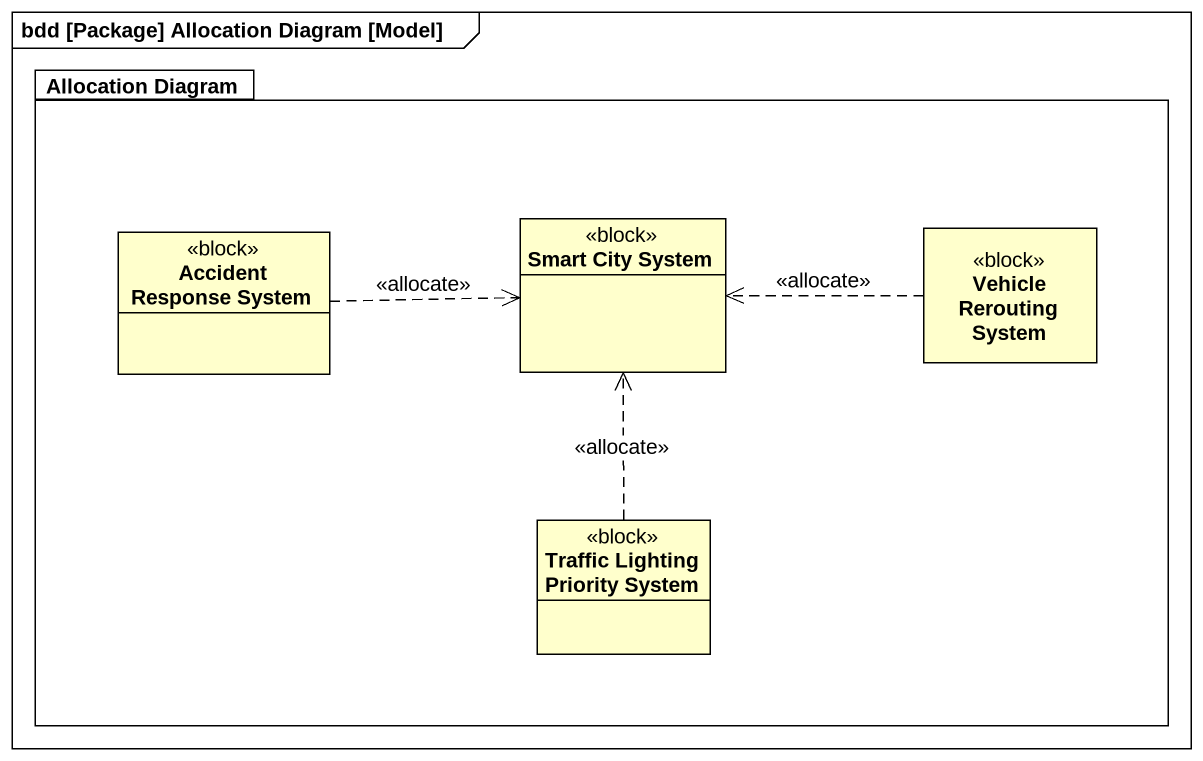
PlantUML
@startuml
mainframe bdd [Package] Allocation Diagram [Model]
hide circle
hide empty members
package "Allocation Diagram" as Allocation_Diagram {
  class "Accident Response System" as Accident_Response_System <<block>>
  class "Smart City System" as Smart_City_System <<block>>
  class "Vehicle Rerouting System" as Vehicle_Rerouting_System <<block>>
  class "Traffic Lighting Priority System" as Traffic_Lighting_Priority <<block>>
}
Accident_Response_System .right.> Smart_City_System : <<allocate>>
Vehicle_Rerouting_System .left.> Smart_City_System : <<allocate>>
Traffic_Lighting_Priority .up.> Smart_City_System : <<allocate>>
@enduml
